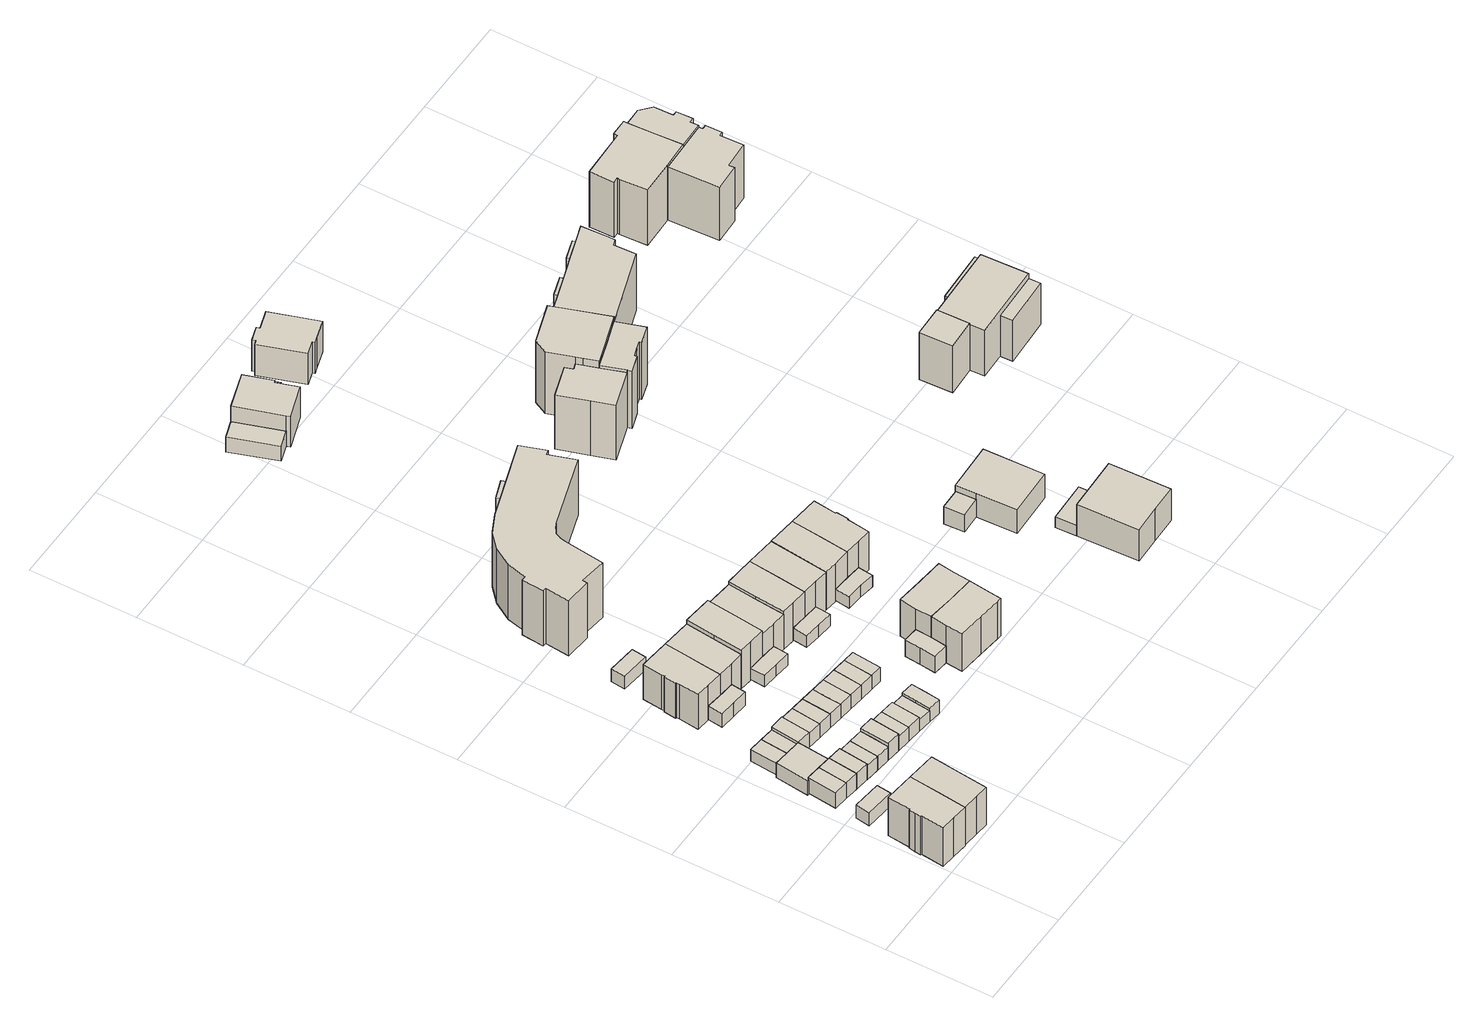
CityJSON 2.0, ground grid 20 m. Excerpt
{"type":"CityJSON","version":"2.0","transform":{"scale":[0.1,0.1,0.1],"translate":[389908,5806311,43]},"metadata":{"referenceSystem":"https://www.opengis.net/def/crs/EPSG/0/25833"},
"CityObjects":{
"building1":{"type":"Building","attributes":{"Gemeindeschluessel":"11000007","BezugspunktDach":"2200","function":"31001_1010","measuredHeight":10.9,"storeysAboveGround":2},"address":[{"country":"Germany","locality":"Berlin","thoroughfareNumber":"9G","thoroughfareName":"Egestorffstraße"}],"geometry":[{"type":"Solid","lod":"1","boundaries":[[[[0,1,2,3,4,5,6,7,8,9,10]],[[11,12,13,14,15,16,17,18,19,20,21]],[[11,21,10,9]],[[12,11,9,8]],[[13,12,8,7]],[[14,13,7,6]],[[15,14,6,5]],[[16,15,5,4]],[[17,16,4,3]],[[18,17,3,2]],[[19,18,2,1]],[[20,19,1,0]],[[21,20,0,10]]]]}]},
"building2":{"type":"Building","attributes":{"Gemeindeschluessel":"11000007","BezugspunktDach":"2200","function":"31001_2463","measuredHeight":2.95,"storeysAboveGround":1},"address":[{"country":"Germany","locality":"Berlin","thoroughfareNumber":"9G (1)","thoroughfareName":"Egestorffstraße"}],"geometry":[{"type":"Solid","lod":"1","boundaries":[[[[22,23,24,25]],[[26,27,28,29]],[[26,29,25,24]],[[27,26,24,23]],[[28,27,23,22]],[[29,28,22,25]]]]}]},
"building3":{"type":"Building","attributes":{"Gemeindeschluessel":"11000007","BezugspunktDach":"2200","function":"31001_1010","measuredHeight":10.7,"storeysAboveGround":2},"address":[{"country":"Germany","locality":"Berlin","thoroughfareNumber":"9F","thoroughfareName":"Egestorffstraße"}],"geometry":[{"type":"Solid","lod":"1","boundaries":[[[[30,31,32,33,3,2,1]],[[34,35,36,37,38,39,40]],[[34,40,1,2]],[[35,34,2,3]],[[36,35,3,33]],[[37,36,33,32]],[[38,37,32,31]],[[39,38,31,30]],[[40,39,30,1]]]]}]},
"building4":{"type":"Building","attributes":{"Gemeindeschluessel":"11000007","BezugspunktDach":"2200","function":"31001_2463","measuredHeight":3.65,"storeysAboveGround":1},"address":[{"country":"Germany","locality":"Berlin","thoroughfareNumber":"9F (1)","thoroughfareName":"Egestorffstraße"}],"geometry":[{"type":"Solid","lod":"1","boundaries":[[[[41,42,43,44]],[[45,46,47,48]],[[45,48,44,43]],[[46,45,43,42]],[[47,46,42,41]],[[48,47,41,44]]]]}]},
"building5":{"type":"Building","attributes":{"Gemeindeschluessel":"11000007","BezugspunktDach":"2200","function":"31001_2463","measuredHeight":3.67,"storeysAboveGround":1},"address":[{"country":"Germany","locality":"Berlin","thoroughfareNumber":"9C (1)","thoroughfareName":"Egestorffstraße"}],"geometry":[{"type":"Solid","lod":"1","boundaries":[[[[49,50,51,42,41]],[[46,52,53,54,47]],[[46,47,41,42]],[[52,46,42,51]],[[53,52,51,50]],[[54,53,50,49]],[[47,54,49,41]]]]}]},
"building6":{"type":"Building","attributes":{"Gemeindeschluessel":"11000007","BezugspunktDach":"2200","function":"51009_1610","measuredHeight":3.77,"storeysAboveGround":0},"address":[{"country":"Germany","locality":"Berlin"}],"geometry":[{"type":"Solid","lod":"1","boundaries":[[[[55,56,57,58,59,60,61]],[[62,63,64,65,66,67,68]],[[62,68,61,60]],[[63,62,60,59]],[[64,63,59,58]],[[65,64,58,57]],[[66,65,57,56]],[[67,66,56,55]],[[68,67,55,61]]]]}]},
"building7":{"type":"Building","attributes":{"Gemeindeschluessel":"11000007","BezugspunktDach":"2200","function":"31001_2463","measuredHeight":2.69,"storeysAboveGround":1},"address":[{"country":"Germany","locality":"Berlin","thoroughfareNumber":"3B (1)","thoroughfareName":"Egestorffstraße"}],"geometry":[{"type":"Solid","lod":"1","boundaries":[[[[69,70,71,72]],[[73,74,75,76]],[[73,76,72,71]],[[74,73,71,70]],[[75,74,70,69]],[[76,75,69,72]]]]}]},
"building8":{"type":"Building","attributes":{"Gemeindeschluessel":"11000007","BezugspunktDach":"2200","function":"31001_2463","measuredHeight":4.48,"storeysAboveGround":1},"address":[{"country":"Germany","locality":"Berlin","thoroughfareNumber":"9B (1)","thoroughfareName":"Egestorffstraße"}],"geometry":[{"type":"Solid","lod":"1","boundaries":[[[[77,78,51,50,49]],[[53,52,79,80,54]],[[53,54,49,50]],[[52,53,50,51]],[[79,52,51,78]],[[80,79,78,77]],[[54,80,77,49]]]]}]},
"building9":{"type":"Building","attributes":{"Gemeindeschluessel":"11000007","BezugspunktDach":"2200","function":"31001_2463","measuredHeight":2.71,"storeysAboveGround":1},"address":[{"country":"Germany","locality":"Berlin","thoroughfareNumber":"3A (1)","thoroughfareName":"Egestorffstraße"}],"geometry":[{"type":"Solid","lod":"1","boundaries":[[[[81,82,83,70,69]],[[74,84,85,86,75]],[[74,75,69,70]],[[84,74,70,83]],[[85,84,83,82]],[[86,85,82,81]],[[75,86,81,69]]]]}]},
"building10":{"type":"Building","attributes":{"Gemeindeschluessel":"11000007","BezugspunktDach":"2200","function":"31001_2463","measuredHeight":3.69,"storeysAboveGround":1},"address":[{"country":"Germany","locality":"Berlin","thoroughfareNumber":"9A (1)","thoroughfareName":"Egestorffstraße"}],"geometry":[{"type":"Solid","lod":"1","boundaries":[[[[87,88,89,90,91,92]],[[93,94,95,96,97,98]],[[93,98,92,91]],[[94,93,91,90]],[[95,94,90,89]],[[96,95,89,88]],[[97,96,88,87]],[[98,97,87,92]]]]}]},
"building11":{"type":"Building","attributes":{"Gemeindeschluessel":"11000007","BezugspunktDach":"2200","function":"31001_2463","measuredHeight":3.93,"storeysAboveGround":1},"address":[{"country":"Germany","locality":"Berlin","thoroughfareNumber":"3 (1)","thoroughfareName":"Egestorffstraße"}],"geometry":[{"type":"Solid","lod":"1","boundaries":[[[[99,100,101,102,103]],[[64,104,105,106,107]],[[64,107,103,102]],[[104,64,102,101]],[[105,104,101,100]],[[106,105,100,99]],[[107,106,99,103]]]]}]},
"building12":{"type":"Building","attributes":{"Gemeindeschluessel":"11000007","BezugspunktDach":"2200","function":"31001_2463","measuredHeight":3.7,"storeysAboveGround":1},"address":[{"country":"Germany","locality":"Berlin","thoroughfareNumber":"9 (1)","thoroughfareName":"Egestorffstraße"}],"geometry":[{"type":"Solid","lod":"1","boundaries":[[[[108,109,110,89,88,87]],[[96,95,111,112,113,97]],[[96,97,87,88]],[[95,96,88,89]],[[111,95,89,110]],[[112,111,110,109]],[[113,112,109,108]],[[97,113,108,87]]]]}]},
"building13":{"type":"Building","attributes":{"Gemeindeschluessel":"11000007","BezugspunktDach":"2200","function":"31001_2463","measuredHeight":3.68,"storeysAboveGround":1},"address":[{"country":"Germany","locality":"Berlin","thoroughfareNumber":"3F (1)","thoroughfareName":"Egestorffstraße"}],"geometry":[{"type":"Solid","lod":"1","boundaries":[[[[114,115,116,117]],[[105,118,119,106]],[[105,106,117,116]],[[118,105,116,115]],[[119,118,115,114]],[[106,119,114,117]]]]}]},
"building14":{"type":"Building","attributes":{"Gemeindeschluessel":"11000007","BezugspunktDach":"2200","function":"31001_2463","measuredHeight":5.03,"storeysAboveGround":1},"address":[{"country":"Germany","locality":"Berlin","thoroughfareNumber":"7C (1)","thoroughfareName":"Egestorffstraße"}],"geometry":[{"type":"Solid","lod":"1","boundaries":[[[[120,121,122,123]],[[111,124,125,113]],[[111,113,123,122]],[[124,111,122,121]],[[125,124,121,120]],[[113,125,120,123]]]]}]},
"building15":{"type":"Building","attributes":{"Gemeindeschluessel":"11000007","BezugspunktDach":"2200","function":"51009_1610","measuredHeight":3.43,"storeysAboveGround":0},"address":[{"country":"Germany","locality":"Berlin"}],"geometry":[{"type":"Solid","lod":"1","boundaries":[[[[126,127,128,129,130,131]],[[132,133,134,135,136,137]],[[132,137,131,130]],[[133,132,130,129]],[[134,133,129,128]],[[135,134,128,127]],[[136,135,127,126]],[[137,136,126,131]]]]}]},
"building16":{"type":"Building","attributes":{"Gemeindeschluessel":"11000007","BezugspunktDach":"2200","function":"31001_1010","measuredHeight":9.82,"storeysAboveGround":2},"address":[{"country":"Germany","locality":"Berlin","thoroughfareNumber":"3G","thoroughfareName":"Egestorffstraße"}],"geometry":[{"type":"Solid","lod":"1","boundaries":[[[[138,139,140,141,142,143,144,145,146,147,148,149,150]],[[151,152,153,154,155,156,157,158,159,160,161,162,163]],[[151,163,150,149]],[[152,151,149,148]],[[153,152,148,147]],[[154,153,147,146]],[[155,154,146,145]],[[156,155,145,144]],[[157,156,144,143]],[[158,157,143,142]],[[159,158,142,141]],[[160,159,141,140]],[[161,160,140,139]],[[162,161,139,138]],[[163,162,138,150]]]]}]},
"building17":{"type":"Building","attributes":{"Gemeindeschluessel":"11000007","BezugspunktDach":"2200","function":"31001_2463","measuredHeight":3.69,"storeysAboveGround":1},"address":[{"country":"Germany","locality":"Berlin","thoroughfareNumber":"3E (1)","thoroughfareName":"Egestorffstraße"}],"geometry":[{"type":"Solid","lod":"1","boundaries":[[[[164,165,115,166,114]],[[167,118,168,169,119]],[[167,119,114,166]],[[118,167,166,115]],[[168,118,115,165]],[[169,168,165,164]],[[119,169,164,114]]]]}]},
"building18":{"type":"Building","attributes":{"Gemeindeschluessel":"11000007","BezugspunktDach":"2200","function":"31001_2463","measuredHeight":3.74,"storeysAboveGround":1},"address":[{"country":"Germany","locality":"Berlin","thoroughfareNumber":"7B (1)","thoroughfareName":"Egestorffstraße"}],"geometry":[{"type":"Solid","lod":"1","boundaries":[[[[170,171,172,173,174]],[[175,124,176,177,125]],[[175,125,174,173]],[[124,175,173,172]],[[176,124,172,171]],[[177,176,171,170]],[[125,177,170,174]]]]}]},
"building19":{"type":"Building","attributes":{"Gemeindeschluessel":"11000007","BezugspunktDach":"2200","function":"31001_2463","measuredHeight":3.69,"storeysAboveGround":1},"address":[{"country":"Germany","locality":"Berlin","thoroughfareNumber":"9E (1)","thoroughfareName":"Egestorffstraße"}],"geometry":[{"type":"Solid","lod":"1","boundaries":[[[[178,179,180,165,181,164]],[[182,168,183,184,185,169]],[[182,169,164,181]],[[168,182,181,165]],[[183,168,165,180]],[[184,183,180,179]],[[185,184,179,178]],[[169,185,178,164]]]]}]},
"building20":{"type":"Building","attributes":{"Gemeindeschluessel":"11000007","BezugspunktDach":"2200","function":"31001_2463","measuredHeight":3.74,"storeysAboveGround":1},"address":[{"country":"Germany","locality":"Berlin","thoroughfareNumber":"7A (1)","thoroughfareName":"Egestorffstraße"}],"geometry":[{"type":"Solid","lod":"1","boundaries":[[[[186,187,171,188,170]],[[189,176,190,191,177]],[[189,177,170,188]],[[176,189,188,171]],[[190,176,171,187]],[[191,190,187,186]],[[177,191,186,170]]]]}]},
"building21":{"type":"Building","attributes":{"Gemeindeschluessel":"11000007","BezugspunktDach":"2200","function":"31001_2463","measuredHeight":2.91,"storeysAboveGround":1},"address":[{"country":"Germany","locality":"Berlin","thoroughfareNumber":"3G (1)","thoroughfareName":"Egestorffstraße"}],"geometry":[{"type":"Solid","lod":"1","boundaries":[[[[192,193,194,195]],[[196,197,198,199]],[[196,199,195,194]],[[197,196,194,193]],[[198,197,193,192]],[[199,198,192,195]]]]}]},
"building22":{"type":"Building","attributes":{"Gemeindeschluessel":"11000007","BezugspunktDach":"2200","function":"31001_1010","measuredHeight":9.77,"storeysAboveGround":2},"address":[{"country":"Germany","locality":"Berlin","thoroughfareNumber":"3F","thoroughfareName":"Egestorffstraße"}],"geometry":[{"type":"Solid","lod":"1","boundaries":[[[[200,201,202,203,142,204,139]],[[205,206,207,208,209,134,133]],[[205,133,139,204]],[[206,205,204,142]],[[207,206,142,203]],[[208,207,203,202]],[[209,208,202,201]],[[134,209,201,200]],[[133,134,200,139]]]]}]},
"building23":{"type":"Building","attributes":{"Gemeindeschluessel":"11000007","BezugspunktDach":"2200","function":"31001_2463","measuredHeight":3.69,"storeysAboveGround":1},"address":[{"country":"Germany","locality":"Berlin","thoroughfareNumber":"9D (1)","thoroughfareName":"Egestorffstraße"}],"geometry":[{"type":"Solid","lod":"1","boundaries":[[[[210,211,212,180,178]],[[183,213,214,215,185]],[[183,185,178,180]],[[213,183,180,212]],[[214,213,212,211]],[[215,214,211,210]],[[185,215,210,178]]]]}]},
"building24":{"type":"Building","attributes":{"Gemeindeschluessel":"11000007","BezugspunktDach":"2200","function":"31001_2463","measuredHeight":2.54,"storeysAboveGround":1},"address":[{"country":"Germany","locality":"Berlin","thoroughfareNumber":"7 (1)","thoroughfareName":"Egestorffstraße"}],"geometry":[{"type":"Solid","lod":"1","boundaries":[[[[216,217,218,219]],[[190,220,221,191]],[[190,191,219,218]],[[220,190,218,217]],[[221,220,217,216]],[[191,221,216,219]]]]}]},
"building25":{"type":"Building","attributes":{"Gemeindeschluessel":"11000007","BezugspunktDach":"2200","function":"31001_2463","measuredHeight":3.68,"storeysAboveGround":1},"address":[{"country":"Germany","locality":"Berlin","thoroughfareNumber":"3D (1)","thoroughfareName":"Egestorffstraße"}],"geometry":[{"type":"Solid","lod":"1","boundaries":[[[[222,223,224,212,211,210]],[[214,213,225,226,227,215]],[[214,215,210,211]],[[213,214,211,212]],[[225,213,212,224]],[[226,225,224,223]],[[227,226,223,222]],[[215,227,222,210]]]]}]},
"building26":{"type":"Building","attributes":{"Gemeindeschluessel":"11000007","BezugspunktDach":"2200","function":"31001_2463","measuredHeight":3.73,"storeysAboveGround":1},"address":[{"country":"Germany","locality":"Berlin","thoroughfareNumber":"5A (1)","thoroughfareName":"Egestorffstraße"}],"geometry":[{"type":"Solid","lod":"1","boundaries":[[[[228,229,230,231,232,233]],[[234,220,235,236,237,221]],[[234,221,233,232]],[[220,234,232,231]],[[235,220,231,230]],[[236,235,230,229]],[[237,236,229,228]],[[221,237,228,233]]]]}]},
"building27":{"type":"Building","attributes":{"Gemeindeschluessel":"11000007","BezugspunktDach":"2200","function":"51009_1610","measuredHeight":2.62,"storeysAboveGround":0},"address":[{"country":"Germany","locality":"Berlin"}],"geometry":[{"type":"Solid","lod":"1","boundaries":[[[[238,239,240,241,242,243]],[[244,245,246,247,248,249]],[[244,249,243,242]],[[245,244,242,241]],[[246,245,241,240]],[[247,246,240,239]],[[248,247,239,238]],[[249,248,238,243]]]]}]},
"building28":{"type":"Building","attributes":{"Gemeindeschluessel":"11000007","BezugspunktDach":"2200","function":"31001_1010","measuredHeight":9.82,"storeysAboveGround":2},"address":[{"country":"Germany","locality":"Berlin","thoroughfareNumber":"3E","thoroughfareName":"Egestorffstraße"}],"geometry":[{"type":"Solid","lod":"1","boundaries":[[[[250,251,252,253,254,255,256]],[[208,207,257,258,259,260,209]],[[208,209,256,255]],[[207,208,255,254]],[[257,207,254,253]],[[258,257,253,252]],[[259,258,252,251]],[[260,259,251,250]],[[209,260,250,256]]]]}]},
"building29":{"type":"Building","attributes":{"Gemeindeschluessel":"11000007","BezugspunktDach":"2200","function":"31001_2463","measuredHeight":3.63,"storeysAboveGround":1},"address":[{"country":"Germany","locality":"Berlin","thoroughfareNumber":"3C (1)","thoroughfareName":"Egestorffstraße"}],"geometry":[{"type":"Solid","lod":"1","boundaries":[[[[261,262,263,224,223,222]],[[226,225,264,265,266,227]],[[226,227,222,223]],[[225,226,223,224]],[[264,225,224,263]],[[265,264,263,262]],[[266,265,262,261]],[[227,266,261,222]]]]}]},
"building30":{"type":"Building","attributes":{"Gemeindeschluessel":"11000007","BezugspunktDach":"2200","function":"31001_2463","measuredHeight":3.63,"storeysAboveGround":1},"address":[{"country":"Germany","locality":"Berlin","thoroughfareNumber":"5 (1)","thoroughfareName":"Egestorffstraße"}],"geometry":[{"type":"Solid","lod":"1","boundaries":[[[[267,268,263,261]],[[264,269,270,266]],[[264,266,261,263]],[[269,264,263,268]],[[270,269,268,267]],[[266,270,267,261]]]]}]},
"building31":{"type":"Building","attributes":{"Gemeindeschluessel":"11000007","BezugspunktDach":"2200","function":"31001_1010","measuredHeight":10.06,"storeysAboveGround":2},"address":[{"country":"Germany","locality":"Berlin","thoroughfareNumber":"3D","thoroughfareName":"Egestorffstraße"}],"geometry":[{"type":"Solid","lod":"1","boundaries":[[[[271,272,273,274,275,276,277]],[[258,257,278,279,280,281,259]],[[258,259,277,276]],[[257,258,276,275]],[[278,257,275,274]],[[279,278,274,273]],[[280,279,273,272]],[[281,280,272,271]],[[259,281,271,277]]]]}]},
"building32":{"type":"Building","attributes":{"Gemeindeschluessel":"11000007","BezugspunktDach":"2200","function":"51009_1610","measuredHeight":3.79,"storeysAboveGround":0},"address":[{"country":"Germany","locality":"Berlin"}],"geometry":[{"type":"Solid","lod":"1","boundaries":[[[[282,283,284,285,286,287]],[[288,289,290,291,292,293]],[[288,293,287,286]],[[289,288,286,285]],[[290,289,285,284]],[[291,290,284,283]],[[292,291,283,282]],[[293,292,282,287]]]]}]},
"building33":{"type":"Building","attributes":{"Gemeindeschluessel":"11000007","BezugspunktDach":"2200","function":"51009_1610","measuredHeight":2.93,"storeysAboveGround":0},"address":[{"country":"Germany","locality":"Berlin"}],"geometry":[{"type":"Solid","lod":"1","boundaries":[[[[294,295,296,297,298,299]],[[300,301,302,303,304,305]],[[300,305,299,298]],[[301,300,298,297]],[[302,301,297,296]],[[303,302,296,295]],[[304,303,295,294]],[[305,304,294,299]]]]}]},
"building34":{"type":"Building","attributes":{"Gemeindeschluessel":"11000007","BezugspunktDach":"2200","function":"31001_1010","measuredHeight":10.31,"storeysAboveGround":2},"address":[{"country":"Germany","locality":"Berlin","thoroughfareNumber":"3C","thoroughfareName":"Egestorffstraße"}],"geometry":[{"type":"Solid","lod":"1","boundaries":[[[[306,307,308,309,310,311,312]],[[279,278,313,314,315,316,280]],[[279,280,312,311]],[[278,279,311,310]],[[313,278,310,309]],[[314,313,309,308]],[[315,314,308,307]],[[316,315,307,306]],[[280,316,306,312]]]]}]},
"building35":{"type":"Building","attributes":{"Gemeindeschluessel":"11000007","function":"31001_1010"},"address":[{"country":"Germany","locality":"Berlin","thoroughfareNumber":"1","thoroughfareName":"Egestorffstraße"},{"country":"Germany","locality":"Berlin","thoroughfareNumber":"35","thoroughfareName":"Schichauweg"}],"children":["building35-1","building35-2"]},
"building35-1":{"type":"BuildingPart","attributes":{"BezugspunktDach":"2200","measuredHeight":12.66,"storeysAboveGround":3},"parents":["building35"],"geometry":[{"type":"Solid","lod":"1","boundaries":[[[[317,318,319,320,321,322,323,324,325,326,327,328,329,330,331,332,333,334,335,336,337,338,339]],[[340,341,342,343,344,345,346,347,348,349,350,351,352,353,354,355,356,357,358,359,360,361,362]],[[340,362,339,338]],[[341,340,338,337]],[[342,341,337,336]],[[343,342,336,335]],[[344,343,335,334]],[[345,344,334,333]],[[346,345,333,332]],[[347,346,332,363,364,331]],[[348,347,331,330]],[[349,348,330,329]],[[350,349,329,328]],[[351,350,328,327]],[[352,351,327,326]],[[353,352,326,325]],[[354,353,325,324]],[[355,354,324,323]],[[356,355,323,322]],[[357,356,322,321]],[[358,357,321,320]],[[359,358,320,319]],[[360,359,319,318]],[[361,360,318,317]],[[362,361,317,339]],[[331,364,363,332]]]]}]},
"building35-2":{"type":"BuildingPart","attributes":{"BezugspunktDach":"2200","measuredHeight":12.55,"storeysAboveGround":3},"parents":["building35"],"geometry":[{"type":"Solid","lod":"1","boundaries":[[[[332,331,365,366]],[[367,364,363,368]],[[367,368,366,365]],[[364,367,365,331]],[[368,363,332,366]],[[364,331,332,363]]]]}]},
"building36":{"type":"Building","attributes":{"Gemeindeschluessel":"11000007","BezugspunktDach":"2200","function":"31001_1010","measuredHeight":9.69,"storeysAboveGround":2},"address":[{"country":"Germany","locality":"Berlin","thoroughfareNumber":"5A","thoroughfareName":"Egestorffstraße"}],"geometry":[{"type":"Solid","lod":"1","boundaries":[[[[369,370,371,372,373,374,375,376,377]],[[292,291,378,379,380,381,382,383,384]],[[292,384,377,376]],[[291,292,376,375]],[[378,291,375,374]],[[379,378,374,373]],[[380,379,373,372]],[[381,380,372,371]],[[382,381,371,370]],[[383,382,370,369]],[[384,383,369,377]]]]}]},
"building37":{"type":"Building","attributes":{"Gemeindeschluessel":"11000007","BezugspunktDach":"2200","function":"31001_1010","measuredHeight":10.13,"storeysAboveGround":2},"address":[{"country":"Germany","locality":"Berlin","thoroughfareNumber":"3B","thoroughfareName":"Egestorffstraße"}],"geometry":[{"type":"Solid","lod":"1","boundaries":[[[[385,386,387,388,309,308,307]],[[314,313,389,390,391,392,315]],[[314,315,307,308]],[[313,314,308,309]],[[389,313,309,388]],[[390,389,388,387]],[[391,390,387,386]],[[392,391,386,385]],[[315,392,385,307]]]]}]},
"building38":{"type":"Building","attributes":{"Gemeindeschluessel":"11000007","BezugspunktDach":"2200","function":"31001_1010","measuredHeight":9.56,"storeysAboveGround":2},"address":[{"country":"Germany","locality":"Berlin","thoroughfareNumber":"5","thoroughfareName":"Egestorffstraße"}],"geometry":[{"type":"Solid","lod":"1","boundaries":[[[[374,373,393,394,395,396,397,398,375]],[[399,400,401,402,403,404,405,406,407]],[[399,407,375,398]],[[400,399,398,397]],[[401,400,397,396]],[[402,401,396,395]],[[403,402,395,394]],[[404,403,394,393]],[[405,404,393,373]],[[406,405,373,374]],[[407,406,374,375]]]]}]},
"building39":{"type":"Building","attributes":{"Gemeindeschluessel":"11000007","BezugspunktDach":"2200","function":"51009_1610","measuredHeight":2.65,"storeysAboveGround":0},"address":[{"country":"Germany","locality":"Berlin"}],"geometry":[{"type":"Solid","lod":"1","boundaries":[[[[408,409,410,411,412,413]],[[414,415,416,417,418,419]],[[414,419,413,412]],[[415,414,412,411]],[[416,415,411,410]],[[417,416,410,409]],[[418,417,409,408]],[[419,418,408,413]]]]}]},
"building40":{"type":"Building","attributes":{"Gemeindeschluessel":"11000007","BezugspunktDach":"2200","function":"31001_1010","measuredHeight":9.76,"storeysAboveGround":2},"address":[{"country":"Germany","locality":"Berlin","thoroughfareNumber":"3A","thoroughfareName":"Egestorffstraße"}],"geometry":[{"type":"Solid","lod":"1","boundaries":[[[[420,421,422,423,424,425,426]],[[390,389,427,428,429,430,391]],[[390,391,426,425]],[[389,390,425,424]],[[427,389,424,423]],[[428,427,423,422]],[[429,428,422,421]],[[430,429,421,420]],[[391,430,420,426]]]]}]},
"building41":{"type":"Building","attributes":{"Gemeindeschluessel":"11000007","BezugspunktDach":"2200","function":"31001_1010","measuredHeight":9.78,"storeysAboveGround":2},"address":[{"country":"Germany","locality":"Berlin","thoroughfareNumber":"3","thoroughfareName":"Egestorffstraße"}],"geometry":[{"type":"Solid","lod":"1","boundaries":[[[[431,432,433,434,435,436,437,438,423,422,421]],[[428,427,439,440,441,442,443,444,445,446,429]],[[428,429,421,422]],[[427,428,422,423]],[[439,427,423,438]],[[440,439,438,437]],[[441,440,437,436]],[[442,441,436,435]],[[443,442,435,434]],[[444,443,434,433]],[[445,444,433,432]],[[446,445,432,431]],[[429,446,431,421]]]]}]},
"building42":{"type":"Building","attributes":{"Gemeindeschluessel":"11000007","function":"31001_1010"},"address":[{"country":"Germany","locality":"Berlin","thoroughfareNumber":"46","thoroughfareName":"Schichauweg"}],"children":["building42-1","building42-2"]},
"building42-1":{"type":"BuildingPart","attributes":{"BezugspunktDach":"2200","measuredHeight":6.99,"storeysAboveGround":2},"parents":["building42"],"geometry":[{"type":"MultiSurface","lod":"1","boundaries":[[[447,448,449,450,451,452,453]],[[454,455,456,457,458,459,460]],[[454,460,453,452]],[[455,454,452,451]],[[456,455,451,450]],[[457,456,450,449]],[[458,457,449,448]],[[459,458,448,447]],[[460,459,461,462,463,464,447,453]],[[464,463,462,461]]]}]},
"building42-2":{"type":"BuildingPart","attributes":{"BezugspunktDach":"2200","measuredHeight":3.37,"storeysAboveGround":2},"parents":["building42"],"geometry":[{"type":"Solid","lod":"1","boundaries":[[[[465,464,463,466,467]],[[468,462,461,469,470]],[[468,470,467,466]],[[462,468,466,463]],[[469,461,464,465]],[[470,469,465,467]],[[461,462,463,464]]]]}]},
"building43":{"type":"Building","attributes":{"Gemeindeschluessel":"11000007","BezugspunktDach":"2200","function":"31001_2463","measuredHeight":2.52,"storeysAboveGround":1},"address":[{"country":"Germany","locality":"Berlin","thoroughfareNumber":"46 (1)","thoroughfareName":"Schichauweg"}],"geometry":[{"type":"Solid","lod":"1","boundaries":[[[[471,472,473,474]],[[475,476,477,478]],[[475,478,474,473]],[[476,475,473,472]],[[477,476,472,471]],[[478,477,471,474]]]]}]},
"building44":{"type":"Building","attributes":{"Gemeindeschluessel":"11000007","BezugspunktDach":"2200","function":"51009_1610","measuredHeight":3.97,"storeysAboveGround":0},"address":[{"country":"Germany","locality":"Berlin"}],"geometry":[{"type":"Solid","lod":"1","boundaries":[[[[479,480,481,482]],[[483,484,485,486]],[[483,486,482,481]],[[484,483,481,480]],[[485,484,480,479]],[[486,485,479,482]]]]}]},
"building45":{"type":"Building","attributes":{"Gemeindeschluessel":"11000007","BezugspunktDach":"2200","function":"31001_1010","measuredHeight":9.5,"storeysAboveGround":1},"address":[{"country":"Germany","locality":"Berlin","thoroughfareNumber":"12","thoroughfareName":"Goldschmidtweg"}],"geometry":[{"type":"Solid","lod":"1","boundaries":[[[[487,488,489,490,491,492]],[[493,494,495,496,497,498]],[[493,498,492,491]],[[494,493,491,490]],[[495,494,490,489]],[[496,495,489,488]],[[497,496,488,487]],[[498,497,487,492]]]]}]},
"building46":{"type":"Building","attributes":{"Gemeindeschluessel":"11000007","BezugspunktDach":"2200","function":"31001_1010","measuredHeight":6.54,"storeysAboveGround":1},"address":[{"country":"Germany","locality":"Berlin","thoroughfareNumber":"10A","thoroughfareName":"Goldschmidtweg"}],"geometry":[{"type":"Solid","lod":"1","boundaries":[[[[499,500,501,502,503,504,505,506]],[[507,508,509,510,511,484,483,512]],[[507,512,506,505]],[[508,507,505,504]],[[509,508,504,503]],[[510,509,503,502]],[[511,510,502,501]],[[484,511,501,500]],[[483,484,500,499]],[[512,483,499,506]]]]}]},
"building47":{"type":"Building","attributes":{"Gemeindeschluessel":"11000007","BezugspunktDach":"2200","function":"31001_2463","measuredHeight":2.37,"storeysAboveGround":1},"address":[{"country":"Germany","locality":"Berlin","thoroughfareNumber":"12 (1)","thoroughfareName":"Goldschmidtweg"}],"geometry":[{"type":"Solid","lod":"1","boundaries":[[[[513,514,515,516]],[[517,518,498,519]],[[517,519,516,515]],[[518,517,515,514]],[[498,518,514,513]],[[519,498,513,516]]]]}]},
"building48":{"type":"Building","attributes":{"Gemeindeschluessel":"11000007","BezugspunktDach":"2200","function":"31001_1010","measuredHeight":8.47,"storeysAboveGround":1},"address":[{"country":"Germany","locality":"Berlin","thoroughfareNumber":"44","thoroughfareName":"Schichauweg"}],"geometry":[{"type":"Solid","lod":"1","boundaries":[[[[520,521,522,523,524,525,526,527,528,529,530,531]],[[532,533,534,535,536,537,538,539,540,541,542,543]],[[532,543,531,530]],[[533,532,530,529]],[[534,533,529,528]],[[535,534,528,527]],[[536,535,527,526]],[[537,536,526,525]],[[538,537,525,524]],[[539,538,524,523]],[[540,539,523,522]],[[541,540,522,521]],[[542,541,521,520]],[[543,542,520,531]]]]}]},
"building49":{"type":"Building","attributes":{"Gemeindeschluessel":"11000007","function":"31001_1010"},"address":[{"country":"Germany","locality":"Berlin","thoroughfareNumber":"31, 33","thoroughfareName":"Schichauweg"}],"children":["building49-1","building49-2","building49-3","building49-4","building49-5","building49-6"]},
"building49-1":{"type":"BuildingPart","attributes":{"BezugspunktDach":"2200","measuredHeight":15.59,"storeysAboveGround":3},"parents":["building49"],"geometry":[{"type":"MultiSurface","lod":"1","boundaries":[[[544,545,546,547,548,549,550,551,552,553,554,555]],[[556,557,558,559,560,561,562,563,564,565,566,567]],[[556,567,555,554]],[[557,556,554,553],[568,569,553,554]],[[570,571,558,557,553,552]],[[559,558,552,551],[571,572,573,570]],[[560,559,551,550]],[[561,560,550,549]],[[562,561,549,548]],[[563,562,548,547]],[[564,563,547,546]],[[565,564,546,545]],[[553,569,568,554]],[[573,572,571,572,573,570]],[[566,565,545,544]],[[567,566,544,555]]]}]},
"building49-2":{"type":"BuildingPart","attributes":{"BezugspunktDach":"2200","measuredHeight":15.62,"storeysAboveGround":3},"parents":["building49"],"geometry":[{"type":"MultiSurface","lod":"1","boundaries":[[[574,575,576,577,578,579,580,581,582]],[[583,584,585,586,587,588,589,590,591]],[[583,591,582,581]],[[584,583,581,580]],[[585,584,580,579]],[[589,588,576,575]],[[590,589,575,574]],[[591,590,574,582]],[[579,592,593,585]],[[586,593,592,578]],[[577,576,588,587]]]}]},
"building49-3":{"type":"BuildingPart","attributes":{"BezugspunktDach":"2200","measuredHeight":14.1,"storeysAboveGround":3},"parents":["building49"],"geometry":[{"type":"MultiSurface","lod":"1","boundaries":[[[594,595,596,597,598,599,600,601]],[[602,603,567,565,604,593,585,605]],[[602,605,601,600]],[[603,602,600,599]],[[567,603,599,598]],[[545,544,555,598,597]],[[604,565,597,596]],[[593,606,607,608,604,596,595]],[[605,585,594,601]],[[565,566,544,545]],[[609,566,567,555,544]],[[610,607,606,593,611]],[[604,608,607,610]],[[593,592,579,585]]]}]},
"building49-4":{"type":"BuildingPart","attributes":{"BezugspunktDach":"2200","measuredHeight":15.8,"storeysAboveGround":3},"parents":["building49"],"geometry":[{"type":"MultiSurface","lod":"1","boundaries":[[[612,613,614,615,616,617,618,619,620,608,607,606]],[[610,604,621,622,623,624,625,626,627,588,587,593]],[[621,604,608,620]],[[622,621,620,619]],[[623,622,619,618]],[[624,623,618,617]],[[625,624,617,616]],[[626,625,616,615]],[[627,626,615,614]],[[588,627,614,613]],[[587,577,576,613,612]],[[593,586,578,577,587,612,606]],[[610,593,628,606,607]],[[610,607,608,604,629]],[[576,577,587,588,630]],[[587,577,578,586]]]}]},
"building49-5":{"type":"BuildingPart","attributes":{"BezugspunktDach":"2200","measuredHeight":12.37,"storeysAboveGround":3},"parents":["building49"],"geometry":[{"type":"Solid","lod":"1","boundaries":[[[[570,573,631,632]],[[633,572,571,634]],[[633,634,632,631]],[[572,633,631,573]],[[634,571,570,632]],[[571,572,573,570]]]]}]},
"building49-6":{"type":"BuildingPart","attributes":{"BezugspunktDach":"2200","measuredHeight":12.8,"storeysAboveGround":3},"parents":["building49"],"geometry":[{"type":"Solid","lod":"1","boundaries":[[[[554,553,635,636]],[[637,569,568,638]],[[637,638,636,635]],[[569,637,635,553]],[[638,568,554,636]],[[568,569,553,554]]]]}]},
"building50":{"type":"Building","attributes":{"Gemeindeschluessel":"11000007","function":"31001_1010"},"address":[{"country":"Germany","locality":"Berlin","thoroughfareNumber":"8","thoroughfareName":"Goldschmidtweg"}],"children":["building50-1","building50-2","building50-3","building50-4"]},
"building50-1":{"type":"BuildingPart","attributes":{"BezugspunktDach":"2200","measuredHeight":11.5,"storeysAboveGround":2},"parents":["building50"],"geometry":[{"type":"MultiSurface","lod":"1","boundaries":[[[639,640,641,642,643]],[[644,645,646,647,648]],[[644,649,650,651,648,643,642]],[[645,644,642,641]],[[646,645,652,653,654,641,640]],[[646,640,655,656,657]],[[651,650,649,644]],[[654,653,652,645]],[[647,657,656,655,639]],[[658,659,643,648]],[[647,639,659,658]]]}]},
"building50-2":{"type":"BuildingPart","attributes":{"BezugspunktDach":"2200","measuredHeight":9.38,"storeysAboveGround":2},"parents":["building50"],"geometry":[{"type":"Solid","lod":"1","boundaries":[[[[660,661,654,653]],[[645,662,663,652]],[[662,645,654,661]],[[663,662,661,660]],[[652,663,660,653]],[[645,652,653,654]]]]}]},
"building50-3":{"type":"BuildingPart","attributes":{"BezugspunktDach":"2200","measuredHeight":11.43,"storeysAboveGround":2},"parents":["building50"],"geometry":[{"type":"MultiSurface","lod":"1","boundaries":[[[664,665,666,667,668]],[[648,658,656,669,670]],[[648,670,668,667]],[[659,643,667,666]],[[655,639,659,666,665]],[[669,656,665,664]],[[670,669,664,668]],[[658,648,643,659]],[[656,647,639,655]],[[647,658,659,639]]]}]},
"building50-4":{"type":"BuildingPart","attributes":{"BezugspunktDach":"2200","measuredHeight":9.38,"storeysAboveGround":2},"parents":["building50"],"geometry":[{"type":"Solid","lod":"1","boundaries":[[[[650,649,671,672]],[[673,644,651,674]],[[673,674,672,671]],[[644,673,671,649]],[[674,651,650,672]],[[651,644,649,650]]]]}]},
"building51":{"type":"Building","attributes":{"Gemeindeschluessel":"11000007","function":"31001_1010"},"address":[{"country":"Germany","locality":"Berlin","thoroughfareNumber":"2","thoroughfareName":"Goldschmidtweg"}],"children":["building51-1","building51-2","building51-3"]},
"building51-1":{"type":"BuildingPart","attributes":{"BezugspunktDach":"2200","measuredHeight":15.17,"storeysAboveGround":3},"parents":["building51"],"geometry":[{"type":"MultiSurface","lod":"1","boundaries":[[[675,676,677,678,679,680,681,682,683,684,685,686]],[[687,688,689,690,691,692,693,694,695,696,697,698]],[[687,698,686,685]],[[688,687,685,684]],[[689,688,684,683]],[[690,689,683,682]],[[699,700,701,682,681]],[[692,702,699,691,681,680]],[[693,703,704,692,704,680,679]],[[694,693,679,678]],[[695,694,678,677]],[[696,695,677,676]],[[697,696,676,675]],[[698,697,675,686]],[[691,690,701,700,699]],[[691,699,702,692]],[[692,704,703,693,705]]]}]},
"building51-2":{"type":"BuildingPart","attributes":{"BezugspunktDach":"2200","measuredHeight":12.62,"storeysAboveGround":3},"parents":["building51"],"geometry":[{"type":"MultiSurface","lod":"1","boundaries":[[[702,706,707,708,709,710,711,712,700]],[[713,714,715,716,717,718,719,692,690]],[[713,690,700,712]],[[714,713,712,711]],[[715,714,711,710]],[[716,715,710,709]],[[717,716,709,708]],[[718,717,708,707]],[[719,718,707,706]],[[692,704,720,719,706,702]],[[719,720,704,692]],[[691,699,700,690,721]],[[692,702,699,691]]]}]},
"building51-3":{"type":"BuildingPart","attributes":{"BezugspunktDach":"2200","measuredHeight":15.37,"storeysAboveGround":3},"parents":["building51"],"geometry":[{"type":"Solid","lod":"1","boundaries":[[[[722,723,724,725,726,727,728,729,720,704,703]],[[692,719,730,731,732,733,734,735,736,737,693]],[[730,719,720,729]],[[731,730,729,728]],[[732,731,728,727]],[[733,732,727,726]],[[734,733,726,725]],[[735,734,725,724]],[[736,735,724,723]],[[737,736,723,722]],[[693,737,722,703]],[[692,693,703,704]],[[719,692,704,720]]]]}]}
},
"vertices":[
[30,14,93],[59,11,93],[65,66,93],[71,121,93],[14,127,93],[10,84,93],[8,84,93],[6,72,93],[5,61,93],[7,60,93],[2,17,93],[7,60,5],[5,61,5],[6,72,5],[8,84,5],[10,84,5],[14,127,5],[71,121,5],[65,66,5],[59,11,5],[30,14,5],[2,17,5],
[73,159,33],[76,186,33],[22,192,33],[18,165,33],[22,192,3],[76,186,3],[73,159,3],[18,165,3],
[89,8,93],[114,5,93],[120,60,93],[126,115,93],[65,66,7],[71,121,7],[126,115,7],[120,60,7],[114,5,7],[89,8,7],[59,11,7],
[51,228,38],[57,283,38],[30,286,38],[24,231,38],[30,286,2],[57,283,2],[51,228,2],[24,231,2],
[77,225,38],[83,279,38],[84,280,38],[84,280,2],[83,279,2],[77,225,2],
[55,282,34],[83,279,34],[84,280,34],[90,342,34],[62,345,34],[33,348,34],[26,285,34],[33,348,1],[62,345,1],[90,342,1],[84,280,1],[83,279,1],[55,282,1],[26,285,1],
[64,343,29],[69,398,29],[42,401,29],[37,346,29],[42,401,2],[69,398,2],[64,343,2],[37,346,2],
[104,222,38],[110,277,38],[110,277,2],[104,222,2],
[90,341,29],[90,342,29],[96,395,29],[96,395,2],[90,342,2],[90,341,2],
[131,219,33],[134,246,33],[137,274,33],[110,277,33],[107,249,33],[104,222,33],[107,249,1],[110,277,1],[137,274,1],[134,246,1],[131,219,1],[104,222,1],
[117,338,36],[123,393,36],[96,395,36],[90,342,36],[90,341,36],[96,395,1],[123,393,1],[117,338,1],[90,341,1],
[158,216,33],[161,243,33],[164,271,33],[164,271,1],[161,243,1],[158,216,1],
[144,335,33],[150,390,33],[123,393,33],[117,338,33],[150,390,1],[144,335,1],
[185,213,40],[191,268,40],[164,271,40],[158,216,40],[191,268,1],[185,213,1],
[109,474,36],[139,471,36],[142,498,36],[112,501,36],[82,505,36],[79,477,36],[82,505,5],[112,501,5],[142,498,5],[139,471,5],[109,474,5],[79,477,5],
[82,505,84],[112,501,84],[116,539,84],[120,573,84],[124,611,84],[67,617,84],[63,580,84],[63,574,84],[61,574,84],[58,551,84],[60,551,84],[60,545,84],[56,508,84],[60,545,4],[60,551,4],[58,551,4],[61,574,4],[63,574,4],[63,580,4],[67,617,4],[124,611,4],[120,573,4],[116,539,4],[112,501,4],[82,505,4],[56,508,4],
[171,332,33],[176,387,33],[147,362,33],[147,362,1],[176,387,1],[171,332,1],
[212,210,33],[218,265,33],[191,268,33],[188,240,33],[185,213,33],[188,240,1],[218,265,1],[212,210,1],
[198,329,33],[200,356,33],[203,384,33],[174,359,33],[174,359,1],[203,384,1],[200,356,1],[198,329,1],
[239,207,33],[245,262,33],[215,237,33],[215,237,1],[245,262,1],[239,207,1],
[126,649,31],[129,676,31],[75,682,31],[72,655,31],[75,682,2],[129,676,2],[126,649,2],[72,655,2],
[142,498,84],[167,496,84],[173,550,84],[179,605,84],[118,556,84],[118,556,5],[124,611,5],[179,605,5],[173,550,5],[167,496,5],
[224,326,33],[227,354,33],[230,381,33],[230,381,1],[227,354,1],[224,326,1],
[265,204,27],[271,259,27],[245,262,27],[239,207,27],[271,259,1],[265,204,1],
[251,323,33],[254,351,33],[257,378,33],[257,378,1],[254,351,1],[251,323,1],
[289,201,33],[292,228,33],[295,256,33],[271,259,33],[268,232,33],[265,204,33],[268,232,1],[295,256,1],[292,228,1],[289,201,1],
[219,462,33],[249,459,33],[251,487,33],[222,490,33],[191,493,33],[189,465,33],[191,493,7],[222,490,7],[251,487,7],[249,459,7],[219,462,7],[189,465,7],
[191,493,93],[222,490,93],[228,545,93],[234,599,93],[179,605,93],[173,550,93],[167,496,93],[234,599,5],[228,545,5],[222,490,5],[191,493,5],
[278,320,33],[281,348,33],[284,375,33],[284,375,1],[281,348,1],[278,320,1],
[301,318,33],[306,373,33],[306,373,1],[301,318,1],
[251,487,85],[277,484,85],[282,539,85],[288,593,85],[234,599,85],[228,545,85],[222,490,85],[288,593,5],[282,539,5],[277,484,5],[251,487,5],
[388,249,42],[392,279,42],[394,309,42],[366,312,42],[363,282,42],[360,252,42],[363,282,4],[366,312,4],[394,309,4],[392,279,4],[388,249,4],[360,252,4],
[328,450,34],[358,447,34],[360,475,34],[331,478,34],[301,481,34],[298,454,34],[301,481,7],[331,478,7],[360,475,7],[358,447,7],[328,450,7],[298,454,7],
[301,481,92],[331,478,92],[337,533,92],[343,588,92],[288,593,92],[282,539,92],[277,484,92],[343,588,5],[337,533,5],[331,478,5],[301,481,5],
[88,812,133],[84,767,133],[133,762,133],[134,771,133],[184,765,133],[193,840,133],[195,851,133],[200,862,133],[209,868,133],[219,873,133],[357,917,133],[341,966,133],[350,969,133],[334,1016,133],[256,990,133],[219,978,133],[185,967,133],[150,950,133],[123,925,133],[102,891,133],[93,854,133],[85,854,133],[81,813,133],[85,854,7],[93,854,7],[102,891,7],[123,925,7],[150,950,7],[185,967,7],[219,978,7],[256,990,7],[334,1016,7],[350,969,7],[341,966,7],[357,917,7],[219,873,7],[209,868,7],[200,862,7],[195,851,7],[193,840,7],[184,765,7],[134,771,7],[133,762,7],[84,767,7],[88,812,7],[81,813,7],[219,978,8],[256,990,8],
[254,998,133],[217,985,133],[254,998,8],[217,985,8],
[434,212,90],[476,207,90],[484,206,90],[487,235,90],[491,268,90],[442,273,90],[392,279,90],[388,249,90],[385,217,90],[442,273,4],[491,268,4],[487,235,4],[484,206,4],[476,207,4],[434,212,4],[385,217,4],
[360,475,92],[386,472,92],[392,527,92],[398,582,92],[398,582,5],[392,527,5],[386,472,5],[360,475,5],
[494,300,90],[498,330,90],[489,331,90],[448,335,90],[398,341,90],[394,309,90],[394,309,6],[398,341,6],[448,335,6],[489,331,6],[498,330,6],[494,300,6],[491,268,6],[442,273,6],[392,279,6],
[438,439,33],[467,435,33],[470,463,33],[441,466,33],[410,469,33],[407,442,33],[410,469,7],[441,466,7],[470,463,7],[467,435,7],[438,439,7],[407,442,7],
[410,469,93],[441,466,93],[447,521,93],[453,576,93],[398,582,93],[392,527,93],[386,472,93],[453,576,5],[447,521,5],[441,466,5],[410,469,5],
[470,463,93],[497,460,93],[502,503,93],[504,503,93],[505,515,93],[506,526,93],[504,526,93],[509,570,93],[509,570,5],[504,526,5],[506,526,5],[505,515,5],[504,503,5],[502,503,5],[497,460,5],[470,463,5],
[244,1393,75],[247,1386,75],[310,1407,75],[297,1447,75],[301,1449,75],[284,1501,75],[216,1479,75],[284,1501,5],[301,1449,5],[297,1447,5],[310,1407,5],[247,1386,5],[244,1393,5],[216,1479,5],[244,1393,6],[216,1479,6],[216,1479,40],[244,1393,40],
[211,1382,40],[189,1470,40],[182,1468,40],[189,1470,6],[211,1382,6],[182,1468,6],
[301,1449,30],[339,1461,30],[322,1513,30],[284,1501,30],[322,1513,4],[339,1461,4],[301,1449,4],[284,1501,4],
[645,372,49],[683,374,49],[681,411,49],[643,410,49],[681,411,9],[683,374,9],[645,372,9],[643,410,9],
[736,102,81],[788,104,81],[839,106,81],[835,220,81],[783,218,81],[731,216,81],[783,218,9],[835,220,9],[839,106,9],[788,104,9],[736,102,9],[731,216,9],
[681,411,63],[683,374,63],[686,299,63],[776,303,63],[776,310,63],[775,336,63],[772,416,63],[681,412,63],[772,416,9],[775,336,9],[776,310,9],[776,303,9],[686,299,9],[681,412,9],
[731,216,33],[807,219,33],[805,258,33],[729,255,33],[805,258,9],[807,219,9],[729,255,9],
[379,1435,75],[404,1443,75],[406,1438,75],[416,1442,75],[452,1453,75],[423,1541,75],[388,1530,75],[387,1530,75],[385,1536,75],[358,1527,75],[360,1521,75],[352,1518,75],[360,1521,4],[358,1527,4],[385,1536,4],[387,1530,4],[388,1530,4],[423,1541,4],[452,1453,4],[416,1442,4],[406,1438,4],[404,1443,4],[379,1435,4],[352,1518,4],
[627,1074,137],[643,1026,137],[789,1074,137],[787,1115,137],[798,1119,137],[798,1130,137],[795,1182,137],[765,1172,137],[728,1160,137],[683,1145,137],[646,1133,137],[611,1122,137],[646,1133,8],[683,1145,8],[728,1160,8],[765,1172,8],[795,1182,8],[798,1130,8],[798,1119,8],[787,1115,8],[789,1074,8],[643,1026,8],[627,1074,8],[611,1122,8],[646,1133,9],[683,1145,9],[728,1160,134],[728,1160,11],[765,1172,11],[765,1172,134],
[478,968,133],[491,928,133],[561,951,133],[562,951,133],[548,992,133],[535,1032,133],[524,1028,133],[519,1043,133],[460,1024,133],[519,1043,8],[524,1028,8],[535,1032,8],[548,992,8],[562,951,8],[561,951,8],[491,928,8],[478,968,8],[460,1024,8],[547,995,133],[547,995,8],
[535,1032,149],[547,995,149],[642,1026,149],[643,1026,149],[611,1122,149],[608,1129,149],[532,1104,149],[519,1078,149],[532,1104,8],[608,1129,8],[642,1026,8],[519,1078,8],[547,995,139],[595,1010,139],[642,1026,139],[627,1074,130],[595,1010,8],[565,1001,8],
[562,951,139],[561,951,139],[563,943,139],[596,954,139],[595,958,139],[610,963,139],[625,968,139],[626,964,139],[659,974,139],[659,974,8],[626,964,8],[625,968,8],[610,963,8],[595,958,8],[596,954,8],[563,943,8],[547,995,74],[628,1021,8],[561,951,70],
[763,1178,134],[726,1166,134],[763,1178,11],[726,1166,11],
[681,1151,137],[644,1139,137],[681,1151,9],[644,1139,9],
[957,571,109],[959,528,109],[1102,534,109],[1098,621,109],[955,615,109],[1098,621,4],[1102,534,4],[959,528,4],[957,571,4],[955,615,4],[1098,621,98],[999,617,98],[999,617,4],[1009,530,4],[1009,530,98],[1102,534,98],[957,555,109],[957,555,4],[957,565,4],[956,585,4],[956,585,109],
[1010,507,98],[1103,512,98],[1103,512,4],[1010,507,4],
[901,552,112],[957,555,112],[956,585,112],[955,615,112],[898,613,112],[901,552,4],[898,613,4],
[1098,632,98],[999,627,98],[1098,632,4],[999,627,4],
[909,1189,133],[919,1190,133],[919,1185,133],[922,1135,133],[986,1137,133],[1037,1139,133],[1034,1190,133],[1031,1240,133],[1031,1247,133],[1000,1246,133],[1000,1239,133],[908,1235,133],[1000,1239,6],[1000,1246,6],[1031,1247,6],[1031,1240,6],[1034,1190,6],[1037,1139,6],[986,1137,6],[922,1135,6],[919,1185,6],[919,1190,6],[909,1189,6],[908,1235,6],[1034,1190,132],[1031,1240,132],[1031,1240,69],[1037,1139,132],[986,1137,128],[1037,1139,128],[1032,1139,6],
[1087,1141,132],[1086,1156,132],[1095,1156,132],[1094,1187,132],[1085,1187,132],[1084,1223,132],[1064,1241,132],[1064,1241,6],[1084,1223,6],[1085,1187,6],[1094,1187,6],[1095,1156,6],[1086,1156,6],[1087,1141,6],[1087,1141,128],[1032,1227,6],
[991,1043,128],[1041,1045,128],[1040,1056,128],[1091,1059,128],[1089,1103,128],[1097,1103,128],[1096,1134,128],[1087,1133,128],[1087,1133,6],[1096,1134,6],[1097,1103,6],[1089,1103,6],[1091,1059,6],[1040,1056,6],[1041,1045,6],[991,1043,6]
]}
